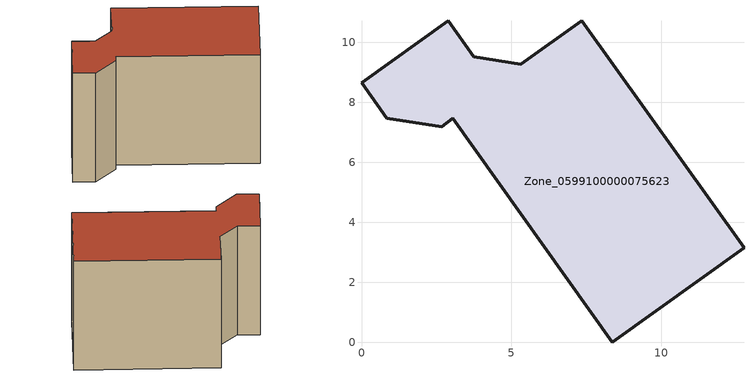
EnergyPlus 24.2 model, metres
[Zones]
Zone_0599100000075623
 floor ground (C_G): 3.75,9.52 5.32,9.27 7.35,10.72 12.76,3.14 8.36,0 3.05,7.47 2.67,7.19 0.84,7.47 0,8.66 2.89,10.72 z0
 wall outside (C_F): 3.05,7.47 8.36,0 12.76,3.14 7.35,10.72 5.32,9.27 3.75,9.52 2.89,10.72 0,8.66 0.84,7.47 2.67,7.19 3.05,7.47 z0:8.35
 roof outside (C_R): 0,8.66 0.84,7.47 2.67,7.19 3.05,7.47 8.36,0 12.76,3.14 7.35,10.72 5.32,9.27 3.75,9.52 2.89,10.72 z8.35
[BUILDING]
Pand.0599100000075623: North Axis=0; Terrain=City; Loads Convergence Tolerance Value=0.04; Temperature Convergence Tolerance Value=0.4; Solar Distribution=FullExterior; Maximum Number of Warmup Days=25; Minimum Number of Warmup Days=1
[Site:Location]
Rotterdam.The.Hague.AP_ZH_NLD Design_Conditions: Latitude=51.96; Longitude=4.45; Time Zone=1; Elevation=-4.5
[SITE:GROUNDTEMPERATURE:BUILDINGSURFACE]
18, 18, 18, 18, 18, 18, 18, 18, 18, 18, 18, 18
[MATERIAL] Thermal Absorptance=0.9; Solar Absorptance=0.7; Visible Absorptance=0.7
Name | Roughness | Thickness | Conductivity | Density | Specific Heat
G.TI.1975-1991 | MediumSmooth | 0.15 | 0.288461 | 540 | 1210
F.TI.1975-1991 | Rough | 0.3 | 0.230769 | 1920 | 840
R.TI.1975-1991 | MediumRough | 0.2 | 0.153846 | 1500 | 1000
[CONSTRUCTION]
C_G: G.TI.1975-1991
C_F: F.TI.1975-1991
C_R: R.TI.1975-1991
[ZONE]
Zone_0599100000075623: Type=1; Multiplier=1; Ceiling Height=Autocalculate; Volume=Autocalculate; Floor Area=autocalculate; Part of Total Floor Area=Yes
[ZONEINFILTRATION:DESIGNFLOWRATE]
Infil_Zone_0599100000075623: Zone or ZoneList or Space or SpaceList=Zone_0599100000075623; Schedule=AlwaysOn; Design Flow Rate Calculation Method=Flow/Area; Flow Rate per Floor Area=0.003; Constant Term Coefficient=1; Temperature Term Coefficient=0; Velocity Term Coefficient=0; Velocity Squared Term Coefficient=0
[HVACTEMPLATE:ZONE:IDEALLOADSAIRSYSTEM]
Zone_0599100000075623: Maximum Heating Supply Air Temperature=50; Minimum Cooling Supply Air Temperature=13; Maximum Heating Supply Air Humidity Ratio=0.0156; Minimum Cooling Supply Air Humidity Ratio=0.0077; Heating Limit=NoLimit; Cooling Limit=NoLimit; Dehumidification Control Type=ConstantSensibleHeatRatio; Cooling Sensible Heat Ratio=0.7; Dehumidification Setpoint=60; Humidification Control Type=None; Humidification Setpoint=30; Outdoor Air Method=None; Outdoor Air Flow Rate per Person=0.00944; Outdoor Air Flow Rate per Zone Floor Area=0; Outdoor Air Flow Rate per Zone=0; Demand Controlled Ventilation Type=None; Outdoor Air Economizer Type=NoEconomizer; Heat Recovery Type=None; Sensible Heat Recovery Effectiveness=0.7; Latent Heat Recovery Effectiveness=0.65
[ZONECONTROL:THERMOSTAT]
ThermostatControl_Zone_0599100000075623: Zone or ZoneList=Zone_0599100000075623; Control Type Schedule=DualSetpointControlType; Control 1=Thermostat_Zone_0599100000075623; Temperature Difference Between Cutout And Setpoint=0
[THERMOSTATSETPOINT:DUALSETPOINT]
Thermostat_Zone_0599100000075623: Heating Setpoint Temperature Schedule=HeatingSetpoint_Zone_0599100000075623; Cooling Setpoint Temperature Schedule=CoolingSetpoint_Zone_0599100000075623
[SCHEDULE:COMPACT]
HeatingSetpoint_Zone_0599100000075623: Through: 12/31, For: AllDays, Until: 24:00, 21
CoolingSetpoint_Zone_0599100000075623: Through: 12/31, For: AllDays, Until: 24:00, 24
DualSetpointControlType: Through: 12/31, For: AllDays, Until: 24:00, 4
AlwaysOn: Through: 12/31, For: AllDays, Until: 24:00, 1
